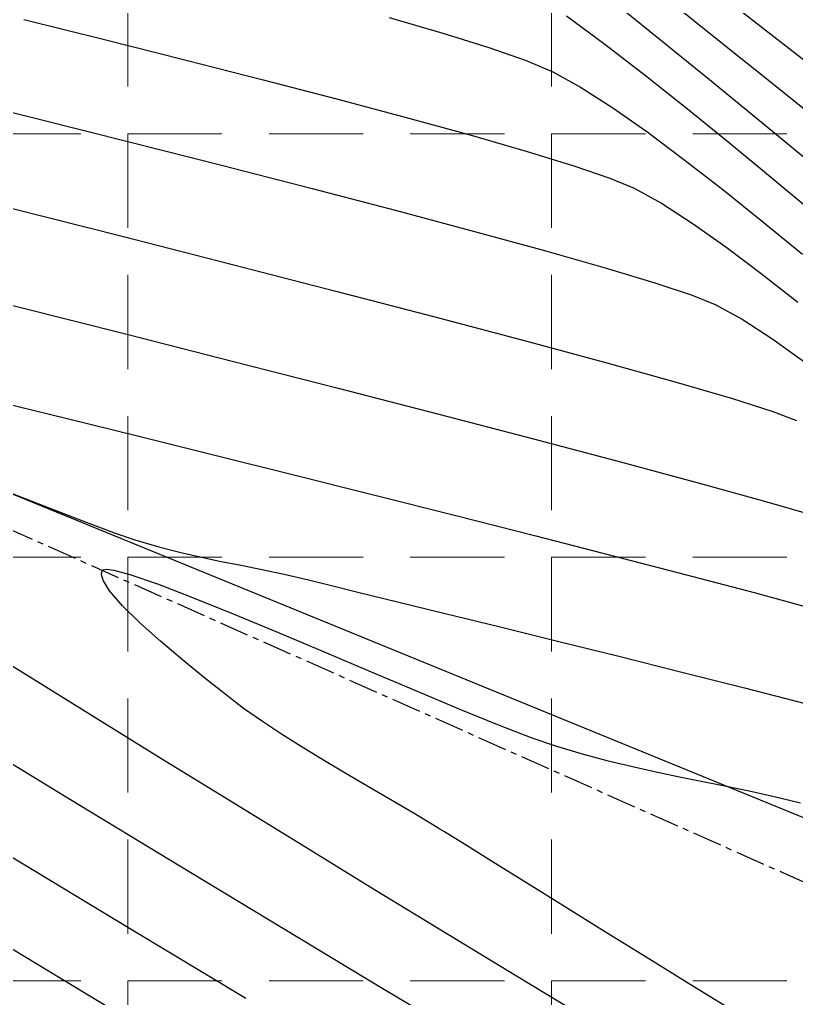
# Model space of a CAD drawing. Header units: inches. Extents: x 2547543 to 2548696, y 7125653 to 7126375.
# Drawn here: x 2548438.99 to 2548471.99, y 7125833.63 to 7125875.23 of the extents above; entities that cross this region are included whole.
import ezdxf

# ---------------------------------------------------------------- set-up
doc = ezdxf.new("R2010")
doc.units = ezdxf.units.IN
doc.header["$MEASUREMENT"] = 0
doc.linetypes.add('CENTER', pattern=[2, 1.25, -0.25, 0.25, -0.25])
doc.linetypes.add('HIDDEN', pattern=[0.375, 0.25, -0.125])
for name, color, linetype in [('CONT-MJR', 6, 'Continuous'), ('CONT-MNR', 14, 'Continuous'), ('GRID', 254, 'HIDDEN'), ('V-AREA', 6, 'Continuous'), ('V-CREEK-CNTR-E', 2, 'CENTER')]:
    doc.layers.add(name, color=color, linetype=linetype)

msp = doc.modelspace()

# ---------------------------------------------------------------- linework, layer by layer
at = {"layer": 'CONT-MJR', "color": 35}
for points, elevation in [([(2548454.690916936, 7125875.315669462), (2548456.969344345, 7125874.654505556)], 560), ([(2548461.643624822, 7125873.005744835), (2548462.81406994, 7125872.357856512)], 560), ([(2548462.81406994, 7125872.357856512), (2548464.153072375, 7125871.498584698)], 560), ([(2548465.628253036, 7125870.462842489), (2548467.207232829, 7125869.285542974)], 560), ([(2548467.207232829, 7125869.285542974), (2548468.857632661, 7125868.001599248)], 560), ([(2548468.857632661, 7125868.001599248), (2548470.547073441, 7125866.645924404)], 560), ([(2548470.547073441, 7125866.645924404), (2548472.243176074, 7125865.253431533)], 560), ([(2548447.277886728, 7125856.718264475), (2548450.641985066, 7125855.88043849)], 555), ([(2548457.526253718, 7125854.150125407), (2548460.92323069, 7125853.28629229)], 555), ([(2548467.318886578, 7125851.63290786), (2548470.194372153, 7125850.872010526)], 555), ([(2548454.492666011, 7125834.000814794), (2548450.196225277, 7125836.585439911)], 555)]:
    msp.add_lwpolyline(points, dxfattribs=dict(at, elevation=elevation))
at = {"layer": 'CONT-MJR', "color": 35, "extrusion": (-0.2987924737130827, -0.9543181113509357, 0), "elevation": -7561811.004032987}
msp.add_lwpolyline([(302880.9264547513, 560), (302882.9790477022, 560)], dxfattribs=at)
at = {"layer": 'CONT-MJR', "color": 35, "extrusion": (-0.3309453247251623, -0.9436499308761469, 0), "elevation": -7567731.113948669}
msp.add_lwpolyline([(46578.39289163705, 560), (46580.06552099762, 560)], dxfattribs=at)
at = {"layer": 'CONT-MJR', "color": 35, "extrusion": (-0.390217767726744, -0.9207225932659396, 0), "elevation": -7555407.286845649}
msp.add_lwpolyline([(-434217.2790325512, 560), (-434216.0440489883, 560)], dxfattribs=at)
at = {"layer": 'CONT-MJR', "color": 35, "extrusion": (-0.5746218985963886, -0.8184190086095764, 0), "elevation": -7296351.997494212}
msp.add_lwpolyline([(-2008970.304036094, 560.0000000000009), (-2008968.501560046, 560.0000000000009)], dxfattribs=at)
at = {"layer": 'CONT-MJR', "color": 35, "extrusion": (-0.2388026504486414, -0.9710681202360132, 0), "elevation": -7528268.261600805}
msp.add_lwpolyline([(773033.1241381951, 555.0000000000009), (773035.9837209715, 555.0000000000009)], dxfattribs=at)
at = {"layer": 'CONT-MJR', "color": 35, "extrusion": (-0.2396145365406527, -0.97086810323463, 0), "elevation": -7528912.012613203}
msp.add_lwpolyline([(766740.8669700748, 555), (766743.9922101432, 555)], dxfattribs=at)
at = {"layer": 'CONT-MJR', "color": 35, "extrusion": (-0.2405599800067673, -0.9706342751104269, 0), "elevation": -7529655.196490136}
msp.add_lwpolyline([(759410.9988871953, 555.0000000000009), (759414.3265519347, 555.0000000000009)], dxfattribs=at)
at = {"layer": 'CONT-MJR', "color": 35, "extrusion": (-0.2429761608524087, -0.9700322599055274, 0), "elevation": -7531522.836574232}
msp.add_lwpolyline([(740666.230885962, 555.0000000000009), (740669.7737109738, 555.0000000000009)], dxfattribs=at)
at = {"layer": 'CONT-MJR', "color": 35, "extrusion": (0.2445435647954292, 0.9696383062344144, 0), "elevation": 7532710.036800902}
msp.add_lwpolyline([(-728496.707615891, 555.0000000000009), (-728500.2631830308, 555.0000000000009)], dxfattribs=at)
at = {"layer": 'CONT-MJR', "color": 35, "extrusion": (-0.2488197544284882, -0.9685498076021424, 0), "elevation": -7535851.250528352}
msp.add_lwpolyline([(695258.2720879805, 555.0000000000009), (695261.6634914489, 555.0000000000009)], dxfattribs=at)
at = {"layer": 'CONT-MJR', "color": 35, "extrusion": (-0.2518375128855243, -0.9677695320186689, 0), "elevation": -7537981.771272149}
msp.add_lwpolyline([(671769.0576228334, 555.0000000000005), (671772.2721409681, 555.0000000000005)], dxfattribs=at)
at = {"layer": 'CONT-MJR', "color": 35, "extrusion": (-0.2612752766225049, -0.9652643315827191, 0), "elevation": -7544181.933928174}
msp.add_lwpolyline([(598138.7209738507, 555.0000000000005), (598141.3922232531, 555.0000000000005)], dxfattribs=at)
at = {"layer": 'CONT-MJR', "color": 35, "extrusion": (0.5205006614651472, 0.8538612659058521, 0), "elevation": 7410945.833794178}
msp.add_lwpolyline([(1532990.320634308, 555), (1532995.71025713, 555)], dxfattribs=at)
at = {"layer": 'CONT-MJR', "color": 35, "extrusion": (0.5191643961347945, 0.8546743998658168, 0), "elevation": 7413334.704413397}
msp.add_lwpolyline([(1521390.73071744, 555), (1521396.080884165, 555)], dxfattribs=at)
at = {"layer": 'CONT-MJR', "color": 35, "extrusion": (-0.5175289572460391, -0.8556656931371198, 0), "elevation": -7416230.673708223}
msp.add_lwpolyline([(-1507205.373989863, 555.0000000000009), (-1507210.598928481, 555.0000000000009)], dxfattribs=at)
at = {"layer": 'CONT-MJR', "color": 35, "extrusion": (0.5128703055098449, 0.8584661028405481, 0), "elevation": 7424313.578399705}
msp.add_lwpolyline([(1466862.147208235, 555.0000000000009), (1466866.864424847, 555.0000000000009)], dxfattribs=at)
at = {"layer": 'CONT-MNR', "color": 35, "extrusion": (-0.6274052280076389, -0.7786929304088247, 0), "elevation": -7147789.020996358}
msp.add_lwpolyline([(-2486340.844456099, 562), (-2486338.206467461, 562)], dxfattribs=at)
at = {"layer": 'CONT-MNR', "color": 35, "extrusion": (-0.6270673333838783, -0.7789650565993522, 0), "elevation": -7148868.574774431}
msp.add_lwpolyline([(-2483237.709312894, 563), (-2483234.849517108, 563)], dxfattribs=at)
at = {"layer": 'CONT-MNR', "color": 35, "extrusion": (-0.6146669362792438, -0.7887867629753228, 0), "elevation": -7187256.359082574}
msp.add_lwpolyline([(-2369841.638228116, 564), (-2369838.753871597, 564)], dxfattribs=at)
at = {"layer": 'CONT-MNR', "color": 35}
for points, elevation in [([(2548439.162054973, 7125875.226044826), (2548442.59853493, 7125874.374543793)], 559), ([(2548463.856075274, 7125874.174526395), (2548465.576328685, 7125872.848004224)], 561), ([(2548452.505562271, 7125871.845004309), (2548455.473139103, 7125871.053332527)], 559), ([(2548467.354996286, 7125871.434749555), (2548469.160265859, 7125869.968067724)], 561), ([(2548439.704190366, 7125871.022463562), (2548443.699889139, 7125870.017019004)], 558), ([(2548443.699889139, 7125870.017019004), (2548447.623704545, 7125869.019659418)], 558), ([(2548460.545013761, 7125869.624987347), (2548462.528934724, 7125869.014226053)], 559), ([(2548447.623704545, 7125869.019659418), (2548451.409916185, 7125868.045310022)], 558), ([(2548464.064593535, 7125868.489680361), (2548465.091801763, 7125868.064306322)], 559), ([(2548465.091801763, 7125868.064306322), (2548466.252279301, 7125867.421531569)], 559), ([(2548466.252279301, 7125867.421531569), (2548467.560832959, 7125866.578777388)], 559), ([(2548467.560832959, 7125866.578777388), (2548468.984944843, 7125865.572386635)], 559), ([(2548458.306646571, 7125866.225342672), (2548461.285724519, 7125865.409575148)], 558), ([(2548461.285724519, 7125865.409575148), (2548463.864317105, 7125864.676518684)], 558), ([(2548470.492097059, 7125864.43870217), (2548472.049771713, 7125863.214066849)], 559), ([(2548465.976703931, 7125864.041098494), (2548467.557164597, 7125863.518239797)], 558), ([(2548443.54163041, 7125861.853886496), (2548448.079059102, 7125860.701916596)], 556), ([(2548448.079059102, 7125860.701916596), (2548452.522505618, 7125859.56574651)], 556), ([(2548469.266146534, 7125859.117807119), (2548470.993350179, 7125858.567168938)], 557), ([(2548456.794883403, 7125858.463666336), (2548460.819105898, 7125857.41396617)], 556), ([(2548467.814738791, 7125855.544866252), (2548470.631976074, 7125854.762046692)], 556), ([(2548438.011456591, 7125855.341095921), (2548440.091442804, 7125854.530713154)], 554), ([(2548441.810315546, 7125853.870557742), (2548443.09729805, 7125853.39012186)], 554), ([(2548443.09729805, 7125853.39012186), (2548443.88161355, 7125853.118897682)], 554), ([(2548446.710516945, 7125852.377984712), (2548447.552406766, 7125852.201834543)], 554), ([(2548447.552406766, 7125852.201834543), (2548448.3968217, 7125852.033522243)], 554), ([(2548442.470546942, 7125851.625163048), (2548442.484360106, 7125851.761272525)], 553), ([(2548442.484360106, 7125851.761272525), (2548442.512147816, 7125851.818451343)], 553), ([(2548442.543961041, 7125851.845870346), (2548442.66760306, 7125851.868885583)], 553), ([(2548448.3968217, 7125852.033522243), (2548449.275600208, 7125851.856504285)], 554), ([(2548442.547240026, 7125851.370725392), (2548442.470546942, 7125851.625163048)], 553), ([(2548442.811754874, 7125850.949128699), (2548442.547240026, 7125851.370725392)], 553), ([(2548450.220580748, 7125851.654237146), (2548451.263601783, 7125851.4101773)], 554), ([(2548453.357051257, 7125850.899384489), (2548455.043505484, 7125850.487580729)], 554), ([(2548448.060532864, 7125849.977163248), (2548449.947035169, 7125849.193236357)], 553), ([(2548445.908919591, 7125848.020779267), (2548444.968068183, 7125848.816034496)], 553), ([(2548449.947035169, 7125849.193236357), (2548451.926958081, 7125848.357658252)], 553), ([(2548461.834849815, 7125848.8172138), (2548464.446253945, 7125848.168404544)], 554), ([(2548442.182617457, 7125845.568037063), (2548439.558386327, 7125847.193930316)], 554), ([(2548447.774102229, 7125846.509241415), (2548446.863688753, 7125847.24044222)], 553), ([(2548453.929363959, 7125847.507674023), (2548455.883315166, 7125846.680528757)], 553), ([(2548467.116617151, 7125847.500067616), (2548469.777028076, 7125846.828092499)], 554), ([(2548469.777028076, 7125846.828092499), (2548472.358575359, 7125846.168368672)], 554), ([(2548449.302553393, 7125845.39262914), (2548448.505170974, 7125845.95217058)], 553), ([(2548459.362103002, 7125845.243735477), (2548460.745064353, 7125844.708577643)], 553), ([(2548451.061903441, 7125844.261984868), (2548450.157660533, 7125844.829579701)], 553), ([(2548460.745064353, 7125844.708577643), (2548461.795820474, 7125844.345239131)], 553), ([(2548452.006693165, 7125843.688807247), (2548451.061903441, 7125844.261984868)], 553), ([(2548462.889998075, 7125844.024188275), (2548463.941390123, 7125843.744293011)], 553), ([(2548463.941390123, 7125843.744293011), (2548464.961215225, 7125843.496885385)], 553), ([(2548467.943474915, 7125842.86290887), (2548468.949218295, 7125842.658772318)], 553), ([(2548469.979487759, 7125842.443783663), (2548471.045501916, 7125842.209274953)], 553), ([(2548471.045501916, 7125842.209274953), (2548472.15847937, 7125841.94657824)], 553), ([(2548455.815240653, 7125841.441525917), (2548454.998453699, 7125841.925403709)], 553), ([(2548457.038230662, 7125840.702868506), (2548456.835096866, 7125840.827110379)], 553), ([(2548454.068126325, 7125838.247775402), (2548450.985810626, 7125840.137589829)], 554), ([(2548460.444172289, 7125838.58543542), (2548459.03591284, 7125839.463459241)], 553), ([(2548457.143276704, 7125836.370423538), (2548454.068126325, 7125838.247775402)], 554), ([(2548467.652199, 7125834.111172631), (2548465.712898284, 7125835.30892399)], 553)]:
    msp.add_lwpolyline(points, dxfattribs=dict(at, elevation=elevation))
at = {"layer": 'CONT-MNR', "color": 35, "extrusion": (-0.5949272318523039, -0.8037795648065177, 0), "elevation": -7243782.590237338}
msp.add_lwpolyline([(-2190975.455970267, 561), (-2190973.428017486, 561)], dxfattribs=at)
at = {"layer": 'CONT-MNR', "color": 35, "extrusion": (-0.2434976320542111, -0.9699014914845694, 0), "elevation": -7531935.922171036}
msp.add_lwpolyline([(736604.7407646438, 559.0000000000009), (736608.2561080612, 559.0000000000009)], dxfattribs=at)
at = {"layer": 'CONT-MNR', "color": 35, "extrusion": (0.6314862600983563, 0.7753870667653616, 0), "elevation": 7134632.224406775}
msp.add_lwpolyline([(2523844.010249517, 562.0000000000005), (2523841.331252094, 562.0000000000005)], dxfattribs=at)
at = {"layer": 'CONT-MNR', "color": 35, "extrusion": (-0.6270720072059534, -0.7789612941466969, 0), "elevation": -7148853.675099503}
msp.add_lwpolyline([(-2483277.743078696, 563), (-2483274.972560631, 563)], dxfattribs=at)
at = {"layer": 'CONT-MNR', "color": 35, "extrusion": (0.6126178964930422, 0.7903792209417201, 0), "elevation": 7193382.094919987}
msp.add_lwpolyline([(2351179.220520872, 564), (2351176.566583789, 564)], dxfattribs=at)
at = {"layer": 'CONT-MNR', "color": 35, "extrusion": (-0.247170998094811, -0.9689718766304909, 0), "elevation": -7534672.979322247}
msp.add_lwpolyline([(708063.2410514294, 559.0000000000009), (708066.6698457403, 559.0000000000009)], dxfattribs=at)
at = {"layer": 'CONT-MNR', "color": 35, "extrusion": (-0.2517883087737559, -0.9677823348071879, 0), "elevation": -7537963.438060841}
msp.add_lwpolyline([(672132.8148016483, 559.0000000000009), (672136.0955861239, 559.0000000000009)], dxfattribs=at)
at = {"layer": 'CONT-MNR', "color": 35, "extrusion": (0.6220935823975939, 0.7829428936644919, 0), "elevation": 7164535.587496925}
msp.add_lwpolyline([(2437656.754989563, 561.0000000000005), (2437654.483217746, 561.0000000000005)], dxfattribs=at)
at = {"layer": 'CONT-MNR', "color": 35, "extrusion": (0.6342295408430711, 0.7731448050151971, 0), "elevation": 7125645.316666948}
msp.add_lwpolyline([(2549103.933530817, 562), (2549101.272935865, 562)], dxfattribs=at)
at = {"layer": 'CONT-MNR', "color": 35, "extrusion": (0.6263613598122383, 0.7795328389068441, 0), "elevation": 7151115.365977312}
msp.add_lwpolyline([(2476754.424607502, 563), (2476751.806977133, 563)], dxfattribs=at)
at = {"layer": 'CONT-MNR', "color": 35, "extrusion": (-0.2421109170980876, -0.9702485783663499, 0), "elevation": -7530871.30311795}
msp.add_lwpolyline([(747364.7070980514, 558.0000000000009), (747368.8316717241, 558.0000000000009)], dxfattribs=at)
at = {"layer": 'CONT-MNR', "color": 35, "extrusion": (0.2657729961233675, 0.9640356396584147, 0), "elevation": 7546904.305605981}
msp.add_lwpolyline([(-562937.8023556808, 559.0000000000009), (-562940.602957509, 559.0000000000009)], dxfattribs=at)
at = {"layer": 'CONT-MNR', "color": 35, "extrusion": (-0.6358071578505637, -0.7718479500691754, 0), "elevation": -7120424.605798807}
msp.add_lwpolyline([(-2563648.164580276, 562.0000000000005), (-2563645.581845243, 562.0000000000005)], dxfattribs=at)
at = {"layer": 'CONT-MNR', "color": 35, "extrusion": (-0.2770827188616465, -0.960846068269126, 0), "elevation": -7552998.188891532}
msp.add_lwpolyline([(474220.4962182301, 559.0000000000009), (474222.96487035, 559.0000000000009)], dxfattribs=at)
at = {"layer": 'CONT-MNR', "color": 35, "extrusion": (0.636830050559717, 0.7710042066708251, 0), "elevation": 7117017.4657515}
msp.add_lwpolyline([(2573087.688910697, 561), (2573085.354216137, 561)], dxfattribs=at)
at = {"layer": 'CONT-MNR', "color": 35, "extrusion": (0.3232400944978535, 0.9463169877525285, 0), "elevation": 7567096.169338577}
msp.add_lwpolyline([(-108286.8102439437, 559.0000000000005), (-108288.4330181624, 559.0000000000005)], dxfattribs=at)
at = {"layer": 'CONT-MNR', "color": 35, "extrusion": (0.6413196379796602, 0.7672738246165038, 0), "elevation": 7101876.83701111}
msp.add_lwpolyline([(2614584.334042144, 561.0000000000005), (2614582.03624857, 561.0000000000005)], dxfattribs=at)
at = {"layer": 'CONT-MNR', "color": 35, "extrusion": (-0.2528637362194051, -0.9675019022747, 0), "elevation": -7538701.834280962}
msp.add_lwpolyline([(663757.9692049897, 558), (663761.6724405764, 558)], dxfattribs=at)
at = {"layer": 'CONT-MNR', "color": 35, "extrusion": (-0.2456162486147008, -0.9693671432519474, 0), "elevation": -7533519.481242357}
msp.add_lwpolyline([(720143.8950036801, 557), (720148.7681009537, 557)], dxfattribs=at)
at = {"layer": 'CONT-MNR', "color": 35, "extrusion": (-0.2576250622973414, -0.9662449623549356, 0), "elevation": -7541879.072664539}
msp.add_lwpolyline([(626629.8407329025, 558), (626633.2703424112, 558)], dxfattribs=at)
at = {"layer": 'CONT-MNR', "color": 35, "extrusion": (-0.2473927097034313, -0.9689152941230692, 0), "elevation": -7534826.875333413}
msp.add_lwpolyline([(706338.4324874175, 557), (706343.2084968467, 557)], dxfattribs=at)
at = {"layer": 'CONT-MNR', "color": 35, "extrusion": (0.6011261642134874, 0.7991541370086119, 0), "elevation": 7226616.337476951}
msp.add_lwpolyline([(2246924.705872917, 559), (2246922.819938593, 559)], dxfattribs=at)
at = {"layer": 'CONT-MNR', "color": 35, "extrusion": (-0.2496035770435149, -0.9683481059655574, 0), "elevation": -7536419.449582234}
msp.add_lwpolyline([(689143.4171455079, 557.0000000000009), (689148.0144189012, 557.0000000000009)], dxfattribs=at)
at = {"layer": 'CONT-MNR', "color": 35, "extrusion": (-0.2880565619675827, -0.957613396474494, 0), "elevation": -7557925.214752486}
msp.add_lwpolyline([(387791.0571370046, 558), (387793.2630238826, 558)], dxfattribs=at)
at = {"layer": 'CONT-MNR', "color": 35, "extrusion": (-0.2435847561823717, -0.9698796144654112, 0), "elevation": -7531990.151806671}
msp.add_lwpolyline([(735922.786530877, 556), (735927.4202331456, 556)], dxfattribs=at)
at = {"layer": 'CONT-MNR', "color": 35, "extrusion": (0.2524265852106495, 0.9676160494115892, 0), "elevation": 7538397.216380659}
msp.add_lwpolyline([(-667166.0317216129, 557.0000000000005), (-667170.3686252728, 557.0000000000005)], dxfattribs=at)
at = {"layer": 'CONT-MNR', "color": 35, "extrusion": (0.3732179530271527, 0.927743692804334, 0), "elevation": 7562108.779872552}
msp.add_lwpolyline([(295175.4933523983, 558.0000000000005), (295174.4339928841, 558.0000000000005)], dxfattribs=at)
at = {"layer": 'CONT-MNR', "color": 35, "extrusion": (-0.2447187732376661, -0.9695941016863974, 0), "elevation": -7532845.600133693}
msp.add_lwpolyline([(727118.9581562236, 556.0000000000009), (727123.6553014535, 556.0000000000009)], dxfattribs=at)
at = {"layer": 'CONT-MNR', "color": 35, "extrusion": (-0.4846076861482508, -0.8747316105675149, 0), "elevation": -7468225.16853051}
msp.add_lwpolyline([(-1224022.049325902, 558), (-1224020.745043167, 558)], dxfattribs=at)
at = {"layer": 'CONT-MNR', "color": 35, "extrusion": (0.2561529596538771, 0.9666362610933646, 0), "elevation": 7540911.883084416}
msp.add_lwpolyline([(-638119.7883340665, 557.0000000000009), (-638123.7832580609, 557.0000000000009)], dxfattribs=at)
at = {"layer": 'CONT-MNR', "color": 35, "extrusion": (-0.5428271906056884, -0.8398444148407107, 0), "elevation": -7367994.451037006}
msp.add_lwpolyline([(-1727793.888650072, 558.0000000000009), (-1727792.385384353, 558.0000000000009)], dxfattribs=at)
at = {"layer": 'CONT-MNR', "color": 35, "extrusion": (-0.2612946093420028, -0.9652590984439412, 0), "elevation": -7544201.703741696}
msp.add_lwpolyline([(597975.4547338781, 557), (597979.0261101106, 557)], dxfattribs=at)
at = {"layer": 'CONT-MNR', "color": 35, "extrusion": (0.5799190739342072, 0.8146740867901049, 0), "elevation": 7283161.761937499}
msp.add_lwpolyline([(2056249.86491323, 558.0000000000005), (2056248.20485266, 558.0000000000005)], dxfattribs=at)
at = {"layer": 'CONT-MNR', "color": 35, "extrusion": (-0.2688412360819956, -0.9631845045378921, 0), "elevation": -7548650.74274438}
msp.add_lwpolyline([(538915.787921916, 557.0000000000005), (538918.8542634114, 557.0000000000005)], dxfattribs=at)
at = {"layer": 'CONT-MNR', "color": 35, "extrusion": (-0.2809856989693038, -0.9597119552109018, 0), "elevation": -7554855.604558077}
msp.add_lwpolyline([(443529.4372341668, 557.0000000000009), (443531.917234563, 557.0000000000009)], dxfattribs=at)
at = {"layer": 'CONT-MNR', "color": 35, "extrusion": (-0.2497783739547857, -0.968303033096821, 0), "elevation": -7536539.758106773}
msp.add_lwpolyline([(687788.6918831158, 556.0000000000005), (687793.1041152766, 556.0000000000005)], dxfattribs=at)
at = {"layer": 'CONT-MNR', "color": 35, "extrusion": (-0.3615268345920182, -0.9323617044204869, 0), "elevation": -7565218.290420424}
msp.add_lwpolyline([(-200092.3325128555, 557), (-200091.2655391032, 557)], dxfattribs=at)
at = {"layer": 'CONT-MNR', "color": 35, "extrusion": (-0.2558652362854015, -0.9667124602800027, 0), "elevation": -7540717.681904351}
msp.add_lwpolyline([(640369.6374045187, 556), (640373.4637549596, 556)], dxfattribs=at)
at = {"layer": 'CONT-MNR', "color": 35, "extrusion": (-0.2606586878465271, -0.9654310169298099, 0), "elevation": -7543802.241784072}
msp.add_lwpolyline([(602950.3031926544, 556.0000000000009), (602953.7178874242, 556.0000000000009)], dxfattribs=at)
at = {"layer": 'CONT-MNR', "color": 35, "extrusion": (-0.2791770364726589, -0.9602396483723965, 0), "elevation": -7554002.749633167}
msp.add_lwpolyline([(457767.5287333047, 556), (457769.8830786692, 556)], dxfattribs=at)
at = {"layer": 'CONT-MNR', "color": 35, "extrusion": (0.35852982303378, 0.9335182729841803, 0), "elevation": 7565807.190045022}
msp.add_lwpolyline([(175815.9708937141, 554.0000000000009), (175814.1296091969, 554.0000000000009)], dxfattribs=at)
at = {"layer": 'CONT-MNR', "color": 35, "extrusion": (-0.2798842795643706, -0.9600337442260731, 0), "elevation": -7554328.830356025}
msp.add_lwpolyline([(452177.8551512826, 554.0000000000005), (452178.9231817061, 554.0000000000005)], dxfattribs=at)
at = {"layer": 'CONT-MNR', "color": 35, "extrusion": (0.2507041555194136, 0.9680637512092362, 0), "elevation": 7537185.539754599}
msp.add_lwpolyline([(-680576.2227937041, 554.0000000000009), (-680577.185906905, 554.0000000000009)], dxfattribs=at)
at = {"layer": 'CONT-MNR', "color": 35, "extrusion": (-0.2243121830844005, -0.9745173392607801, 0), "elevation": -7515914.34446908}
msp.add_lwpolyline([(885089.1103536747, 554), (885090.0043379429, 554)], dxfattribs=at)
at = {"layer": 'CONT-MNR', "color": 35, "extrusion": (0.6528550528838146, -0.7574828578417282, 0), "elevation": -3733947.028957576}
msp.add_lwpolyline([(6582549.882924359, 553.0000000000009), (6582549.924922966, 553.0000000000009)], dxfattribs=at)
at = {"layer": 'CONT-MNR', "color": 35, "extrusion": (-0.123111226981334, -0.9923928787487093, 0), "elevation": -7385386.553400431}
msp.add_lwpolyline([(1651783.988362905, 553), (1651784.317858854, 553)], dxfattribs=at)
at = {"layer": 'CONT-MNR', "color": 35, "extrusion": (-0.2595013443739183, -0.965742746422736, 0), "elevation": -7543064.098441179}
msp.add_lwpolyline([(611972.2074409123, 553), (611972.9077655994, 553)], dxfattribs=at)
at = {"layer": 'CONT-MNR', "color": 35, "extrusion": (-0.2093028266828988, -0.977850871422912, 0), "elevation": -7501418.084554399}
msp.add_lwpolyline([(1000542.408832822, 554), (1000543.375217952, 554)], dxfattribs=at)
at = {"layer": 'CONT-MNR', "color": 35, "extrusion": (-0.3248407756735411, -0.9457687193282575, 0), "elevation": -7567246.004738469}
msp.add_lwpolyline([(95471.1307203793, 553), (95472.37903259834, 553)], dxfattribs=at)
at = {"layer": 'CONT-MNR', "color": 35, "extrusion": (-0.2372712101361053, -0.9714434480918323, 0), "elevation": -7527035.779780368}
msp.add_lwpolyline([(784916.8954644622, 554.0000000000009), (784917.7298013677, 554.0000000000009)], dxfattribs=at)
at = {"layer": 'CONT-MNR', "color": 35, "extrusion": (0.7560527534225843, 0.6545106829090943, 0), "elevation": 6590702.775789908}
msp.add_lwpolyline([(3719535.345997659, 553), (3719536.185491234, 553)], dxfattribs=at)
at = {"layer": 'CONT-MNR', "color": 35, "extrusion": (-0.357350325249677, -0.9339704197906645, 0), "elevation": -7566021.87157905}
msp.add_lwpolyline([(-166253.1508750729, 553), (-166251.5589101217, 553)], dxfattribs=at)
at = {"layer": 'CONT-MNR', "color": 35, "extrusion": (-0.2368967763616737, -0.9715348255978512, 0), "elevation": -7526732.695763328}
msp.add_lwpolyline([(787818.7603615355, 554), (787820.0808889316, 554)], dxfattribs=at)
at = {"layer": 'CONT-MNR', "color": 35, "extrusion": (0.3742543949208069, 0.9273260741952967, 0), "elevation": 7561754.371509273}
msp.add_lwpolyline([(303640.1933424585, 553), (303638.3362351186, 553)], dxfattribs=at)
at = {"layer": 'CONT-MNR', "color": 35, "extrusion": (-0.237839800089837, -0.97130439589926, 0), "elevation": -7527493.941193327}
msp.add_lwpolyline([(780514.7310722477, 554), (780516.8118398744, 554)], dxfattribs=at)
at = {"layer": 'CONT-MNR', "color": 35, "extrusion": (-0.6994373964436826, -0.714693870448098, 0), "elevation": -6875278.131002399}
msp.add_lwpolyline([(-3162728.309044161, 553), (-3162729.341927768, 553)], dxfattribs=at)
at = {"layer": 'CONT-MNR', "color": 35, "extrusion": (-0.2386957887639781, -0.9710943931597703, 0), "elevation": -7528178.943557474}
msp.add_lwpolyline([(773881.9819874724, 554.0000000000009), (773884.3368068519, 554.0000000000009)], dxfattribs=at)
at = {"layer": 'CONT-MNR', "color": 35, "extrusion": (-0.66619053544739, -0.7457815836290944, 0), "elevation": -7012076.732559267}
msp.add_lwpolyline([(-2846589.714193686, 553.0000000000009), (-2846590.878958588, 553.0000000000009)], dxfattribs=at)
at = {"layer": 'CONT-MNR', "color": 35, "extrusion": (-0.2397785051003196, -0.9708276203795688, 0), "elevation": -7529037.219465747}
msp.add_lwpolyline([(765489.2036316427, 554.0000000000009), (765491.7617929899, 554.0000000000009)], dxfattribs=at)
at = {"layer": 'CONT-MNR', "color": 35, "extrusion": (0.5271698300291817, 0.8497599486366745, 0), "elevation": 7398719.99434118}
msp.add_lwpolyline([(1590969.785800132, 554), (1590972.596033221, 554)], dxfattribs=at)
at = {"layer": 'CONT-MNR', "color": 35, "extrusion": (-0.6328307547244777, -0.7742901496692618, 0), "elevation": -7130208.878445687}
msp.add_lwpolyline([(-2536217.983710662, 553.0000000000005), (-2536219.216800301, 553.0000000000005)], dxfattribs=at)
at = {"layer": 'CONT-MNR', "color": 35, "extrusion": (-0.3907363333627082, -0.9205026440973794, 0), "elevation": -7555135.016352122}
msp.add_lwpolyline([(-438471.1222500862, 553), (-438468.9469104591, 553)], dxfattribs=at)
at = {"layer": 'CONT-MNR', "color": 35, "extrusion": (-0.2427907222739926, -0.9700786901987245, 0), "elevation": -7531376.981356444}
msp.add_lwpolyline([(742121.2284182971, 554), (742123.9811467452, 554)], dxfattribs=at)
at = {"layer": 'CONT-MNR', "color": 35, "extrusion": (-0.6060887010906755, -0.7953970621081132, 0), "elevation": -7212462.779687017}
msp.add_lwpolyline([(-2291866.263376508, 553), (-2291867.182500779, 553)], dxfattribs=at)
at = {"layer": 'CONT-MNR', "color": 35, "extrusion": (-0.3857556364486325, -0.92260099119181, 0), "elevation": -7557394.43176621}
msp.add_lwpolyline([(-397627.5975275747, 553.0000000000005), (-397625.609063535, 553.0000000000005)], dxfattribs=at)
at = {"layer": 'CONT-MNR', "color": 35, "extrusion": (-0.3772297477361999, -0.9261197100930759, 0), "elevation": -7560740.413578496}
msp.add_lwpolyline([(-327904.1334824078, 553), (-327902.3580867168, 553)], dxfattribs=at)
at = {"layer": 'CONT-MNR', "color": 35, "extrusion": (0.5259879249785677, 0.8504920356927163, 0), "elevation": 7400924.718754568}
msp.add_lwpolyline([(1580675.638265959, 554), (1580678.944310027, 554)], dxfattribs=at)
at = {"layer": 'CONT-MNR', "color": 35, "extrusion": (-0.5499429496650057, -0.835202222287365, 0), "elevation": -7353023.634117978}
msp.add_lwpolyline([(-1790336.889367526, 553), (-1790337.91319998, 553)], dxfattribs=at)
at = {"layer": 'CONT-MNR', "color": 35, "extrusion": (-0.2815479296119083, -0.9595471657668777, 0), "elevation": -7555097.887478442}
msp.add_lwpolyline([(439102.5711059007, 553), (439103.7114121213, 553)], dxfattribs=at)
at = {"layer": 'CONT-MNR', "color": 35, "extrusion": (-0.5251096691339584, -0.8510345676774973, 0), "elevation": -7402552.530239429}
msp.add_lwpolyline([(-1573031.244253627, 554), (-1573034.711354374, 554)], dxfattribs=at)
at = {"layer": 'CONT-MNR', "color": 35, "extrusion": (-0.5104436693853907, -0.8599111933126456, 0), "elevation": -7428433.94335065}
msp.add_lwpolyline([(-1445898.257935673, 553.0000000000009), (-1445899.393805974, 553.0000000000009)], dxfattribs=at)
at = {"layer": 'CONT-MNR', "color": 35, "extrusion": (-0.2183091418323563, -0.9758796639916318, 0), "elevation": -7510318.95607019}
msp.add_lwpolyline([(931358.351408436, 553), (931359.3755887719, 553)], dxfattribs=at)
at = {"layer": 'CONT-MNR', "color": 35, "extrusion": (0.506476583477612, 0.8622537157872071, 0), "elevation": 7435016.459066458}
msp.add_lwpolyline([(1411658.457881248, 553.0000000000009), (1411659.617767807, 553.0000000000009)], dxfattribs=at)
at = {"layer": 'CONT-MNR', "color": 35, "extrusion": (-0.2059556779895353, -0.9785613208705273, 0), "elevation": -7497945.640601894}
msp.add_lwpolyline([(1026222.334089181, 553.0000000000009), (1026223.346133094, 553.0000000000009)], dxfattribs=at)
at = {"layer": 'CONT-MNR', "color": 35, "extrusion": (-0.1994049392590567, -0.9799171751730306, 0), "elevation": -7490912.904420829}
msp.add_lwpolyline([(1076358.232165746, 553), (1076359.244941035, 553)], dxfattribs=at)
at = {"layer": 'CONT-MNR', "color": 35, "extrusion": (-0.2042722194787194, -0.9789141230717013, 0), "elevation": -7496169.425988447}
msp.add_lwpolyline([(1039120.551035927, 553), (1039121.603497466, 553)], dxfattribs=at)
at = {"layer": 'CONT-MNR', "color": 35, "extrusion": (-0.5064850582504955, -0.8622487377601616, 0), "elevation": -7435002.583998378}
msp.add_lwpolyline([(-1411730.357016642, 553.0000000000005), (-1411731.534051074, 553.0000000000005)], dxfattribs=at)
at = {"layer": 'CONT-MNR', "color": 35, "extrusion": (-0.5240231396454215, -0.8517040267112486, 0), "elevation": -7404554.025702851}
msp.add_lwpolyline([(-1563579.155020023, 554), (-1563582.72528192, 554)], dxfattribs=at)
at = {"layer": 'CONT-MNR', "color": 35, "extrusion": (-0.5142779331684187, -0.8576235814481895, 0), "elevation": -7421904.247346384}
msp.add_lwpolyline([(-1479046.490969354, 553), (-1479047.205204659, 553)], dxfattribs=at)
at = {"layer": 'CONT-MNR', "color": 35, "extrusion": (0.5186775148562646, 0.8549699618013077, 0), "elevation": 7414207.117703265}
msp.add_lwpolyline([(1517159.368511871, 553), (1517159.844915946, 553)], dxfattribs=at)
at = {"layer": 'CONT-MNR', "color": 35, "extrusion": (0.525703160993717, 0.8506680824629629, 0), "elevation": 7401457.167300229}
msp.add_lwpolyline([(1578184.925918157, 553), (1578185.920284745, 553)], dxfattribs=at)
at = {"layer": 'CONT-MNR', "color": 35, "extrusion": (-0.5282955930906539, -0.8490605198223471, 0), "elevation": -7396608.636860105}
msp.add_lwpolyline([(-1600753.631838873, 553), (-1600754.988404432, 553)], dxfattribs=at)
at = {"layer": 'CONT-MNR', "color": 35, "extrusion": (-0.5178702465778536, -0.8554591794524116, 0), "elevation": -7415625.482372967}
msp.add_lwpolyline([(-1510169.236625451, 556.0000000000009), (-1510175.230959444, 556.0000000000009)], dxfattribs=at)
at = {"layer": 'CONT-MNR', "color": 35, "extrusion": (-0.5289739711811392, -0.8486380487657006, 0), "elevation": -7395326.994515125}
msp.add_lwpolyline([(-1606660.732507885, 553.0000000000009), (-1606662.635834625, 553.0000000000009)], dxfattribs=at)
at = {"layer": 'CONT-MNR', "color": 35, "extrusion": (-0.5282992380469018, -0.8490582518761968, 0), "elevation": -7396601.761837725}
msp.add_lwpolyline([(-1600779.73421694, 553.0000000000009), (-1600781.822100048, 553.0000000000009)], dxfattribs=at)
at = {"layer": 'CONT-MNR', "color": 35, "extrusion": (-0.5158358207768206, -0.8566874610985641, 0), "elevation": -7419193.397152049}
msp.add_lwpolyline([(-1492536.274044928, 556.0000000000005), (-1492542.044206672, 556.0000000000005)], dxfattribs=at)
at = {"layer": 'CONT-MNR', "color": 35, "extrusion": (-0.5190524656533121, -0.8547423810126752, 0), "elevation": -7413537.309792107}
msp.add_lwpolyline([(-1520405.078935665, 554.0000000000005), (-1520408.611357294, 554.0000000000005)], dxfattribs=at)
at = {"layer": 'CONT-MNR', "color": 35, "extrusion": (-0.5271371993980104, -0.8497801909969556, 0), "elevation": -7398784.768489334}
msp.add_lwpolyline([(-1590657.187861752, 553), (-1590659.401088352, 553)], dxfattribs=at)
at = {"layer": 'CONT-MNR', "color": 35, "extrusion": (-0.5186371673776832, -0.8549944377681372, 0), "elevation": -7414264.919700921}
msp.add_lwpolyline([(-1516817.493126298, 557), (-1516822.916070754, 557)], dxfattribs=at)
at = {"layer": 'CONT-MNR', "color": 35, "extrusion": (-0.5165285807301989, -0.8562699488413956, 0), "elevation": -7417990.48520197}
msp.add_lwpolyline([(-1498523.942764225, 554.0000000000005), (-1498527.346826212, 554.0000000000005)], dxfattribs=at)
at = {"layer": 'CONT-MNR', "color": 35, "extrusion": (-0.5232288874528092, -0.852192191547714, 0), "elevation": -7406012.082175218}
msp.add_lwpolyline([(-1556655.734244859, 553), (-1556658.02054621, 553)], dxfattribs=at)
at = {"layer": 'GRID', "color": 252, "linetype": 'HIDDEN', "lineweight": 0, "ltscale": 16}
for p, q in [((2548443.583313589, 7126356.376313465), (2548443.583313589, 7125726.296813901)), ((2548461.583313589, 7126356.376313465), (2548461.583313589, 7125726.296813901)), ((2547561.583313602, 7125870.376313471), (2548677.583313586, 7125870.376313471)), ((2547561.583313602, 7125852.376313472), (2548677.583313586, 7125852.376313472)), ((2547561.583313602, 7125834.376313472), (2548677.583313586, 7125834.376313472))]:
    msp.add_line(p, q, dxfattribs=at)
at = {"layer": 'V-AREA', "color": 5}
msp.add_line((2548394.5172, 7125873.148000001), (2548488.800716507, 7125834.545948709), dxfattribs=at)
at = {"layer": 'V-CREEK-CNTR-E', "color": 5}
msp.add_line((2548394.5172, 7125873.148), (2548485.98, 7125832.5008), dxfattribs=at)

doc.saveas('drawing.dxf')
